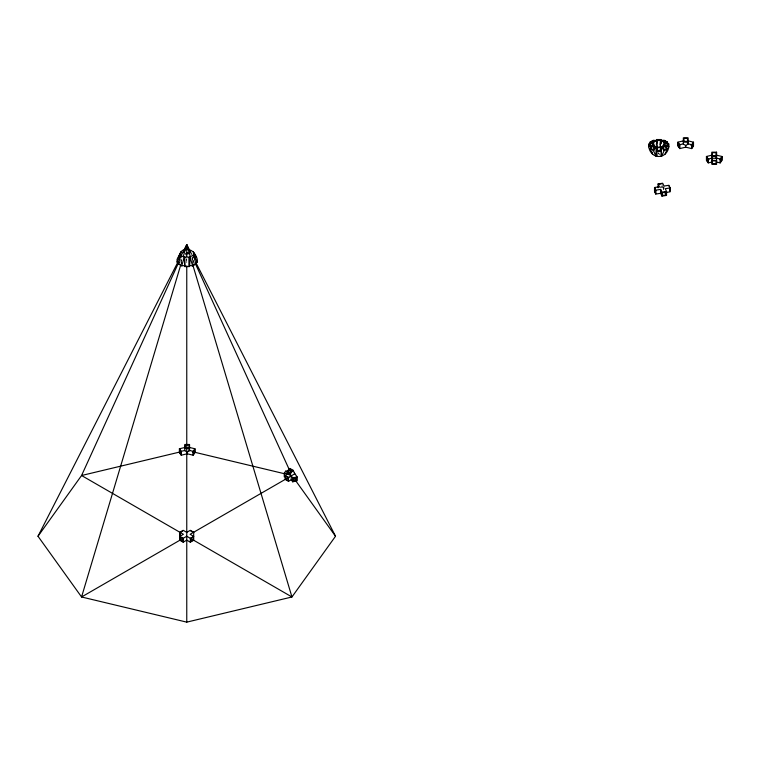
<?xml version="1.0" encoding="UTF-8"?>
<svg xmlns="http://www.w3.org/2000/svg" width="760" height="760" viewBox="0 0 760 760"><rect width="100%" height="100%" fill="white"/><g stroke="black" fill="none" stroke-linecap="round" stroke-linejoin="round"><path stroke-width="0.57" stroke-dasharray="3.8 2.85" d="M193.078 260.414L192.907 263.596L193.154 260.319M180.614 265.335L181.583 262.077M186.343 260.433L186.893 258.599M182.011 258.875L180.918 261.022L180.918 263.084M192.907 260.851L192.859 263.596M658.673 187.245L662.121 186.713L663.584 189.867L663.584 186.95M660.392 187.464L662.692 187.112L664.003 189.934L664.003 186.048M658.236 153.416L659.357 153.416M660.582 155.125L658.797 154.09L658.797 152.314M181.421 260.851L179.113 258.409M192.318 258.875L193.41 261.022L193.41 263.084L192.679 261.649M192.071 258.523L192.85 260.224M181.184 260.319L181.421 263.596L181.25 260.414M662.121 183.796L662.121 186.713M192.318 256.966L192.318 258.951M192.071 257.317L192.071 259.293M186.761 258.923L186.761 264.917"/><path stroke-width="1.14" d="M193.553 252.101L193.363 255.103L189.544 257.155L189.544 266.57L184.784 266.57L184.338 257.051C179.132 256.566 179.759 249.878 184.784 249.784C191.302 247.988 195.871 253.631 197.258 259.369L197.258 262.115L195.082 262.856M657.514 147.345L656.422 139.536L661.181 139.536L661.181 140.571L664.496 142.509L668.895 143.991L668.895 146.737C666.719 159.724 650.873 159.724 648.707 146.737L648.707 143.991L656.44 140.581L664.25 140.277L667.612 142.215L666.957 144.409M662.862 148.133L664.496 145.236L664.496 142.509L667.612 142.215M185.126 447.412L179.398 448.78L179.398 452.666L181.222 455.212L187.178 453.786L187.188 452.095L189.563 450.727L189.563 444.486L184.794 444.486L184.794 450.727L187.188 452.095M683.667 140.799L677.939 142.167L677.939 146.053L679.763 148.599L685.719 147.174L685.729 145.483L688.104 144.115L688.104 137.864L683.344 137.864L683.344 144.115L685.729 145.483M193.391 257.032L193.553 254.847L197.258 262.115M660.079 147.345L661.181 140.571M186.01 254.78L186.608 252.69L188.518 253.147L188.518 253.792L185.81 253.792L186.608 252.69M180.652 265.192L81.567 596.98L186.761 622.136L291.945 596.98L335.521 536.246L195.918 262.694M183.369 256.101L186.761 244.739L191.605 254.239M181.079 257.231L180.965 255.103L178.343 263.891L181.716 265.838L184.338 257.051L189.544 257.155M661.181 143.374L661.95 140.78L664.288 140.552L666.805 142.016L664.477 142.234L661.95 140.78M663.651 142.661L664.288 140.552M659.946 144.856L660.582 139.669L657.01 139.669L657.01 143.232M662.321 147.411L664.544 142.509M178.343 257.592L180.965 251.835M178.894 261.991L81.567 475.513L38 536.246L81.567 596.98L186.761 536.246L291.945 596.98L192.869 265.192M183.321 252.291L186.761 244.739L190.2 252.291M665.969 150.185L666.805 148.343L664.477 145.882L663.698 147.582L663.698 150.556M661.162 147.165L664.496 145.236L667.612 148.513L664.25 150.461L661.628 156.208L661.162 147.165L656.44 147.165L653.096 145.236L653.096 142.509L655.272 147.411M664.99 154.27L667.612 148.513M180.785 252.101L177.07 259.369L177.07 262.115L179.246 262.856M177.07 262.115L180.785 254.847L180.937 257.032M38 536.246L178.134 261.639M181.906 254.239L186.761 244.739L190.152 256.101M667.327 146.138L668.344 144.143L665.047 143.023L665.047 145.084L668.344 146.205L668.344 144.143M187.178 453.786L193.135 455.212L193.135 451.326L194.959 448.78L189.23 447.412M194.731 452.504L193.363 454.404L193.363 451.487L194.731 449.587L194.731 452.504L192.441 451.953M193.135 455.212L194.959 452.666L194.959 448.78M284.297 476.957L284.297 473.072L286.121 470.526M685.719 147.174L691.686 148.599L691.686 144.704L693.5 142.167L687.781 140.799M693.272 145.891L691.913 147.791L691.913 144.875L693.272 142.975L693.272 145.891L690.982 145.34M691.686 148.599L693.5 146.053L693.5 142.167M716.594 162.051L720.176 162.906L720.176 159.02L722 156.484L716.271 155.116M720.176 162.906L722 160.369L722 156.484M660.582 149.178L659.623 150.508L657.97 150.508L657.01 149.178M286.738 471.703L290.111 473.641L291.147 475.921L287.784 473.983L286.738 471.703L289.854 468.416L293.217 470.354L294.794 473.822L288.505 477.451L285.133 475.503L285.133 479.389L288.505 481.337L291.241 479.75L291.241 475.865L292.724 477.935L292.724 481.821L297.122 480.766L297.122 476.881L294.281 472.919M287.555 471.533L289.883 469.062L292.41 470.526L290.073 472.986L287.555 471.533L288.828 474.344M290.111 473.641L293.217 470.354M652.602 154.27L649.981 148.513L653.096 145.236L654.189 147.165M653.115 145.882L650.788 148.343L653.315 149.805L655.642 147.335L653.115 145.882L653.894 147.582L653.894 150.556M656.422 156.322L656.422 147.202L655.966 156.208L653.343 150.461L656.44 147.165L657.039 149.245M192.65 265.553L195.177 264.1M192.622 265.838L190 257.051L189.544 265.534L192.622 265.838L195.985 263.891L193.363 255.103M650.636 144.409L649.981 142.215L653.343 140.277L656.44 140.581M653.315 140.552L650.788 142.016L653.115 142.234L655.642 140.78L653.315 140.552L653.942 142.661M664.477 145.882L661.95 147.335L664.288 149.805L666.805 148.343M182.761 531.021L180.234 532.484L180.234 535.401M193.705 536.123L193.705 532.237L190.123 534.299L193.705 536.37L193.705 540.255L190.332 542.193L186.761 540.132L183.179 542.193L179.816 540.255L179.816 536.37L183.398 534.299L81.567 475.513L181.041 451.725M285.133 475.503L287.784 473.983M285.56 479.151L288.087 477.688L285.56 476.235L285.56 479.151L288.078 480.605L288.078 477.688M193.905 532.123L288.885 477.289M193.705 536.37L190.332 538.308L190.332 542.193M184.784 265.534L181.716 265.838M652.545 143.023L652.545 145.084L649.258 146.205L649.258 144.143L652.545 143.023L653.277 144.457M648.707 146.737L653.049 145.264M677.939 142.167L679.763 144.704L683.344 143.849M711.835 162.051L708.253 162.906L706.439 160.369L706.439 156.484L712.158 155.116M706.439 156.484L708.253 159.02L711.835 158.166M706.667 160.198L708.025 162.108L708.025 159.191L706.667 157.291L706.667 160.198L708.957 159.657M179.398 448.78L181.222 451.326L184.794 450.462M292.724 477.935L297.122 476.881M296.571 480.415L293.274 481.203L293.274 478.287L296.571 477.498L296.571 480.415L294.87 478.04M658.093 187.825L658.093 183.939L662.692 183.226L664.003 186.048L668.895 185.288L670.12 187.939L670.12 191.833L666.216 192.432M658.673 184.328L660.972 183.977M670.12 187.939L665.237 188.698L666.548 191.52L666.548 195.405L661.95 196.118L660.639 193.296L655.756 194.056L654.521 191.397L654.521 187.511L659.404 186.751L658.093 183.939M654.521 187.511L655.756 190.161L660.639 189.411L661.95 192.232L661.95 196.118M661.95 192.232L666.548 191.52M665.969 195.006L662.52 195.538L662.52 192.631L665.969 192.09L665.969 195.006L664.506 191.852M657.01 140.448L660.582 140.448M683.933 141.398L687.505 141.398M687.505 141.664L683.933 141.664L683.933 138.368L687.505 138.368L687.505 144.086M683.344 141.901L688.104 141.901M657.01 150.689L660.582 150.689M656.422 151.192L661.181 151.192M712.433 155.714L716.005 155.714M712.433 155.98L716.005 155.98M711.835 156.218L716.594 156.218M711.835 158.241L716.594 158.241M711.835 160.407L716.594 160.407M712.433 160.892L716.005 160.892L716.005 163.809L712.433 163.809L712.433 152.684L716.005 152.684L716.005 158.213M185.383 266.437L188.945 266.437L188.945 257.412M185.392 448.01L188.964 448.01M184.794 448.514L189.563 448.514M649.981 142.215L653.049 142.509M688.104 143.849L691.686 144.704M716.594 158.166L720.176 159.02M284.297 473.072L287.878 473.926M189.563 450.462L193.135 451.326M192.48 451.725L285.085 473.879M664.544 145.264L668.895 146.737M649.981 148.513L653.343 150.461M179.151 264.1L181.678 265.553M193.705 532.237L190.332 530.299L186.761 532.361L183.179 530.299L179.816 532.237L179.816 536.123M190.76 531.021L193.277 532.484M179.816 536.37L183.179 538.308L183.179 542.193M664.25 150.461L661.181 147.202L661.181 156.322M293.331 477.441L335.521 536.246M291.241 479.75L292.724 481.821M649.258 144.143L650.275 146.138M669.047 186.105L669.968 188.1L669.968 191.016M193.363 251.835L195.985 257.592M289.883 469.062L291.565 472.767M195.111 263.074L290.472 472.283M708.253 159.02L708.253 162.906M679.763 144.704L679.763 148.599M660.582 151.164L660.582 147.668L657.01 147.668L657.01 155.6M660.639 189.411L660.639 193.296M656.422 143.374L656.422 145.15M655.756 190.161L655.756 194.056M652.413 152.18L652.413 154.005M288.505 477.451L288.505 481.337M284.525 473.233L284.525 476.149M188.964 450.699L188.964 444.99L185.392 444.99L185.392 448.286M186.761 244.739L186.761 256.604M186.761 266.01L186.761 622.136M184.784 257.155L184.784 266.57M181.222 451.326L181.222 455.212M721.772 157.291L720.404 159.191L720.404 162.108L721.772 160.198L721.772 157.291M193.277 537.101L190.76 538.555L190.76 541.471L193.277 540.008L193.277 537.101M716.594 152.18L711.835 152.18L711.835 164.293L716.594 164.293L716.594 152.18M182.761 538.555L180.234 537.101L180.234 540.008L182.761 541.471L182.761 538.555M679.535 144.875L678.167 142.975L678.167 145.891L679.535 147.791L679.535 144.875M180.994 451.487L179.626 449.587L179.626 452.504L180.994 454.404L180.994 451.487M655.595 190.323L654.673 188.328L654.673 191.244L655.595 193.239L655.595 190.323"/></g></svg>
